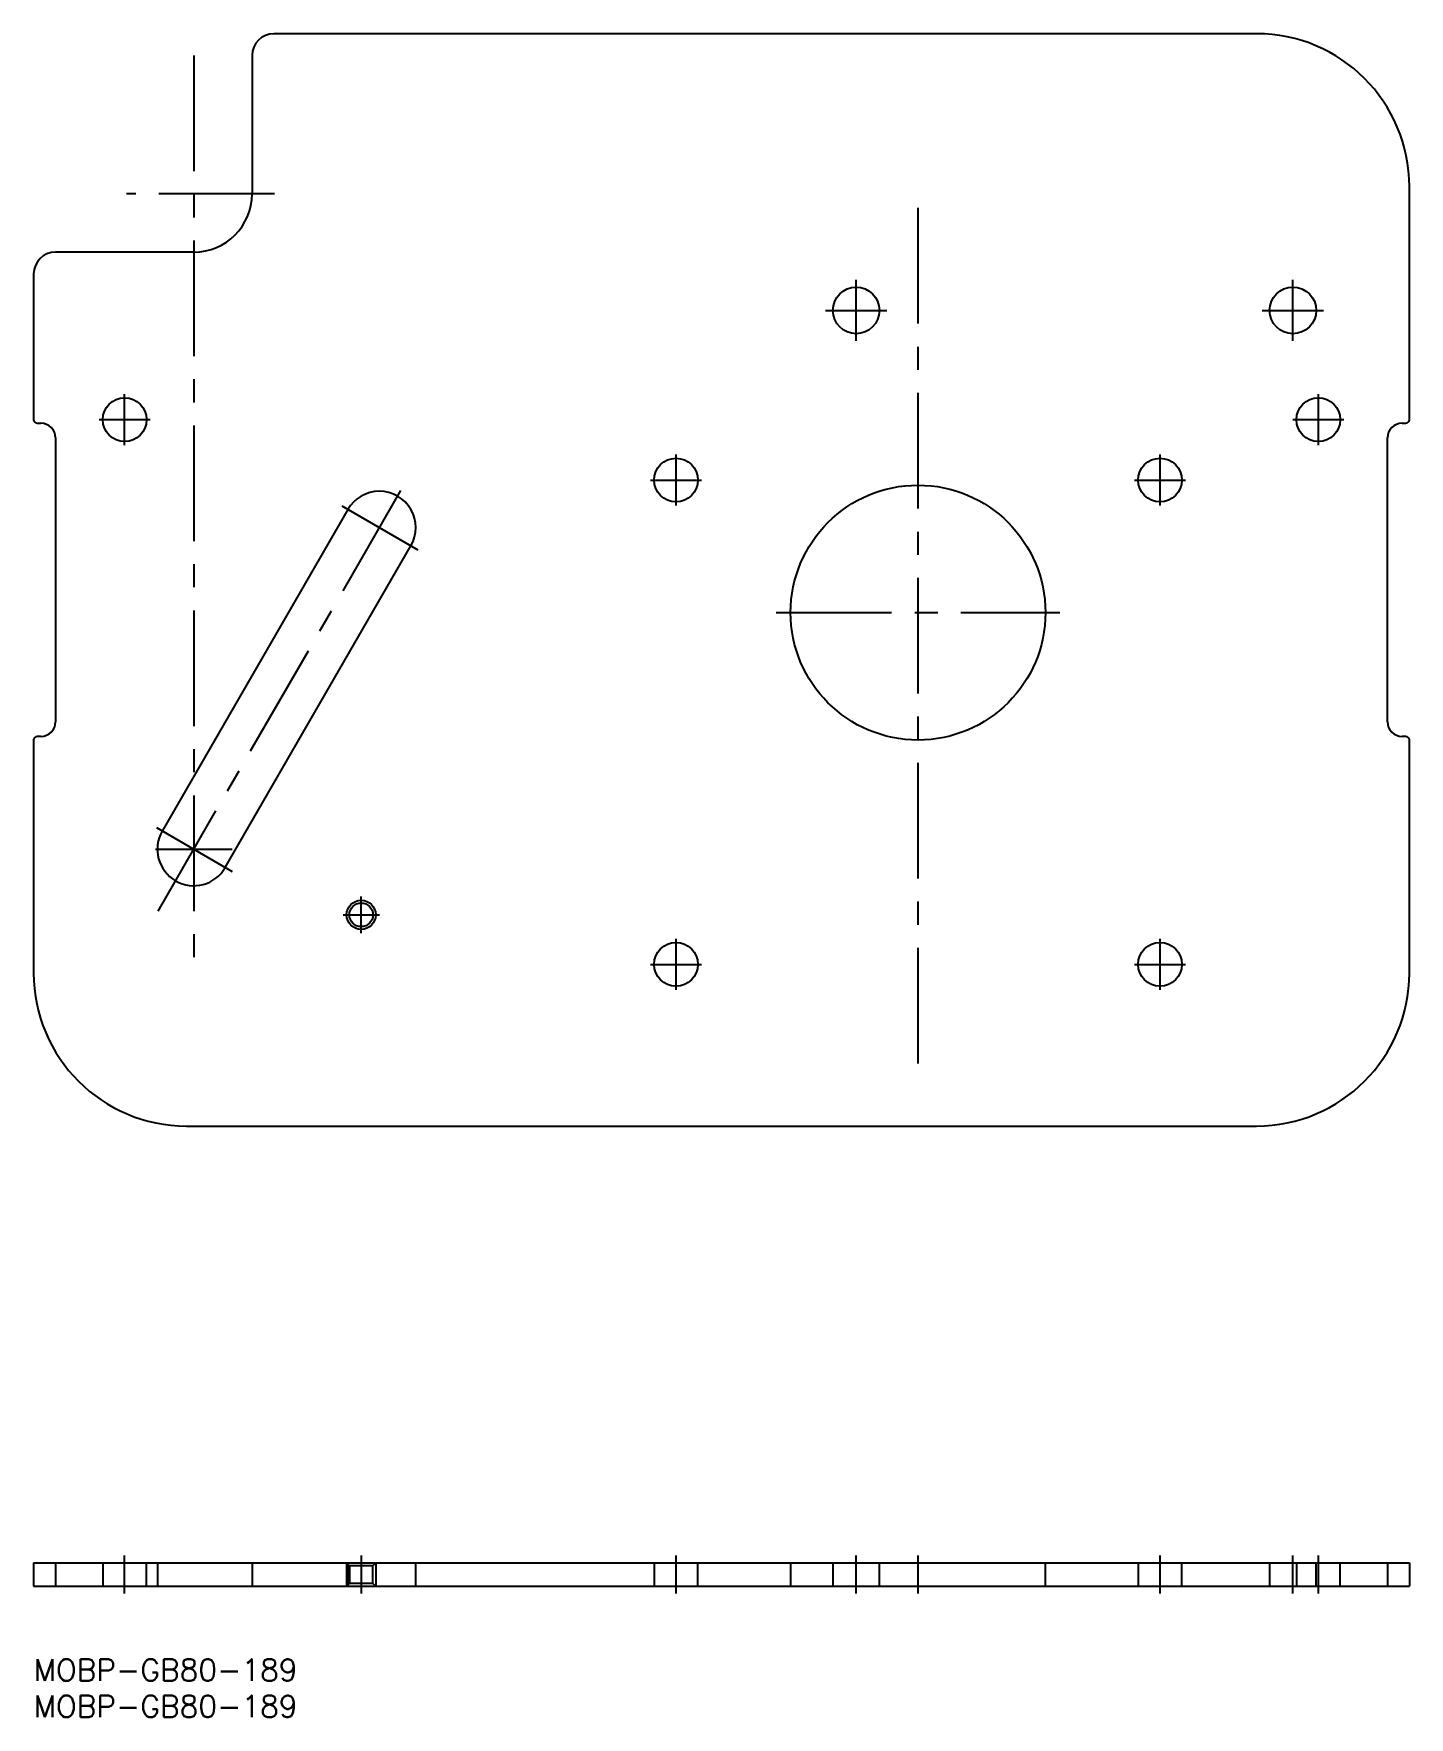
# Model space of a CAD drawing. Extents: x 0 to 189, y -8 to 223.
import ezdxf

# ---------------------------------------------------------------- set-up
doc = ezdxf.new("R2010")
doc.units = 0
doc.header["$LTSCALE"] = 0.5
doc.linetypes.add('CENTER', pattern=[50.8, 31.75, -6.35, 6.35, -6.35])
doc.linetypes.add('DASHED', pattern=[19.05, 12.7, -6.35])
for name, color, linetype in [('MSM_CENTER', 1, 'CENTER'), ('MSM_CONTINUOUS', 7, 'CONTINUOUS'), ('MSM_DASHED', 4, 'DASHED'), ('MSM_NARROW', 5, 'CONTINUOUS'), ('MSM_PART_NUMBER', 7, 'CONTINUOUS')]:
    doc.layers.add(name, color=color, linetype=linetype)
doc.styles.get("Standard").update_dxf_attribs({"font": 'txt.shx', "height": 3, "bigfont": 'bigfont.shx'})

msp = doc.modelspace()

# ---------------------------------------------------------------- linework, layer by layer
at = {"layer": 'MSM_CENTER'}
for p, q in [((22, 220.2), (22, 93.3)), ((33.09, 201.2), (12.76, 201.2)), ((121.5, 81.79), (121.5, 199.84)), ((113, 181), (113, 189.4)), ((173, 181), (173, 189.4)), ((108.8, 185.2), (117.2, 185.2)), ((168.8, 185.2), (177.2, 185.2)), ((12.5, 166.7), (12.5, 173.7)), ((176.5, 166.7), (176.5, 173.7)), ((9, 170.2), (16, 170.2)), ((173, 170.2), (180, 170.2)), ((88.25, 158.4), (88.25, 165.4)), ((154.75, 158.4), (154.75, 165.4)), ((84.75, 161.9), (91.75, 161.9)), ((151.25, 161.9), (158.25, 161.9)), ((17.1, 102.72), (51.16, 161.71)), ((42.36, 158.34), (52.79, 152.31)), ((102, 143.7), (141, 143.7)), ((16.86, 114.17), (27.29, 108.15)), ((16.75, 111.2), (27.25, 111.2)), ((45, 99.7), (45, 104.7)), ((42.5, 102.2), (47.5, 102.2)), ((88.25, 91.9), (88.25, 98.9)), ((154.75, 91.9), (154.75, 98.9)), ((84.75, 95.4), (91.75, 95.4)), ((151.25, 95.4), (158.25, 95.4)), ((12.5, 9), (12.5, 14.2)), ((45, 14.2), (45, 9)), ((88.25, 9), (88.25, 14.2)), ((113, 9), (113, 14.2)), ((121.5, 9), (121.5, 14.2)), ((154.75, 9), (154.75, 14.2)), ((173, 9), (173, 14.2)), ((176.5, 9), (176.5, 14.2))]:
    msp.add_line(p, q, dxfattribs=at)
at = {"layer": 'MSM_CONTINUOUS'}
for p, q in [((168, 223.2), (33, 223.2)), ((30, 220.2), (30, 201.2)), ((189, 170.2), (189, 202.2)), ((22, 193.2), (3, 193.2)), ((0, 190.2), (0, 170.2)), ((0.5, 169.7), (1, 169.7)), ((188, 169.7), (188.5, 169.7)), ((3, 167.7), (3, 128.7)), ((186, 128.7), (186, 167.7)), ((43.17, 157.87), (17.67, 113.7)), ((26.33, 108.7), (51.83, 152.87)), ((0, 126.2), (0, 94.2)), ((1, 126.7), (0.5, 126.7)), ((188.5, 126.7), (188, 126.7)), ((189, 94.2), (189, 126.2)), ((21, 73.2), (168, 73.2)), ((0, 13.2), (189, 13.2)), ((0, 13.2), (0, 10)), ((189, 13.2), (189, 10)), ((0, 10), (189, 10))]:
    msp.add_line(p, q, dxfattribs=at)
for centre, radius in [((113, 185.2), 3.2), ((173, 185.2), 3.2), ((12.5, 170.2), 3), ((176.5, 170.2), 3), ((88.25, 161.9), 3), ((154.75, 161.9), 3), ((121.5, 143.7), 17.5), ((45, 102.2), 1.62), ((88.25, 95.4), 3), ((154.75, 95.4), 3)]:
    msp.add_circle(centre, radius, dxfattribs=at)
for centre, radius, start, end in [((33, 220.2), 3, 90, 180), ((168, 202.2), 21, 0, 90), ((22, 201.2), 8, 270, 0), ((3, 190.2), 3, 90, 180), ((0.5, 170.2), 0.5, 180, 270), ((1, 167.7), 2, 0, 90), ((188, 167.7), 2, 90, 180), ((188.5, 170.2), 0.5, 270, 0), ((47.5, 155.37), 5, 330, 150), ((1, 128.7), 2, 270, 0), ((188, 128.7), 2, 180, 270), ((0.5, 126.2), 0.5, 90, 180), ((188.5, 126.2), 0.5, 0, 90), ((22, 111.2), 5, 150, 330), ((21, 94.2), 21, 180, 270), ((168, 94.2), 21, 270, 0)]:
    msp.add_arc(centre, radius, start, end, dxfattribs=at)
at = {"layer": 'MSM_DASHED'}
for p, q in [((3, 13.2), (3, 10)), ((9.5, 13.2), (9.5, 10)), ((15.5, 10), (15.5, 13.2)), ((17, 13.2), (17, 10)), ((30, 13.2), (30, 10)), ((43, 13.2), (43.38, 12.82)), ((43, 13.2), (43, 10)), ((43.17, 13.2), (43.17, 10)), ((43.38, 12.82), (43.38, 10.38)), ((46.62, 12.82), (43.38, 12.82)), ((46.62, 12.82), (47, 13.2)), ((46.62, 10.38), (46.62, 12.82)), ((47, 13.2), (47, 10)), ((52.5, 10), (52.5, 13.2)), ((85.25, 13.2), (85.25, 10)), ((91.25, 10), (91.25, 13.2)), ((104, 13.2), (104, 10)), ((109.8, 13.2), (109.8, 10)), ((116.2, 10), (116.2, 13.2)), ((139, 10), (139, 13.2)), ((151.75, 13.2), (151.75, 10)), ((157.75, 10), (157.75, 13.2)), ((169.8, 13.2), (169.8, 10)), ((173.5, 13.2), (173.5, 10)), ((176.2, 10), (176.2, 13.2)), ((179.5, 10), (179.5, 13.2)), ((186, 13.2), (186, 10)), ((43.38, 10.38), (43, 10)), ((46.62, 10.38), (43.38, 10.38)), ((47, 10), (46.62, 10.38))]:
    msp.add_line(p, q, dxfattribs=at)
at = {"layer": 'MSM_NARROW'}
msp.add_circle((45, 102.2), 2, dxfattribs=at)

# ---------------------------------------------------------------- texts
at = {"layer": 'MSM_PART_NUMBER'}
for p in [(0, -3), (0, -8)]:
    msp.add_text('MOBP-GB80-189', height=3, dxfattribs=at).set_placement(p)

doc.saveas('drawing.dxf')
